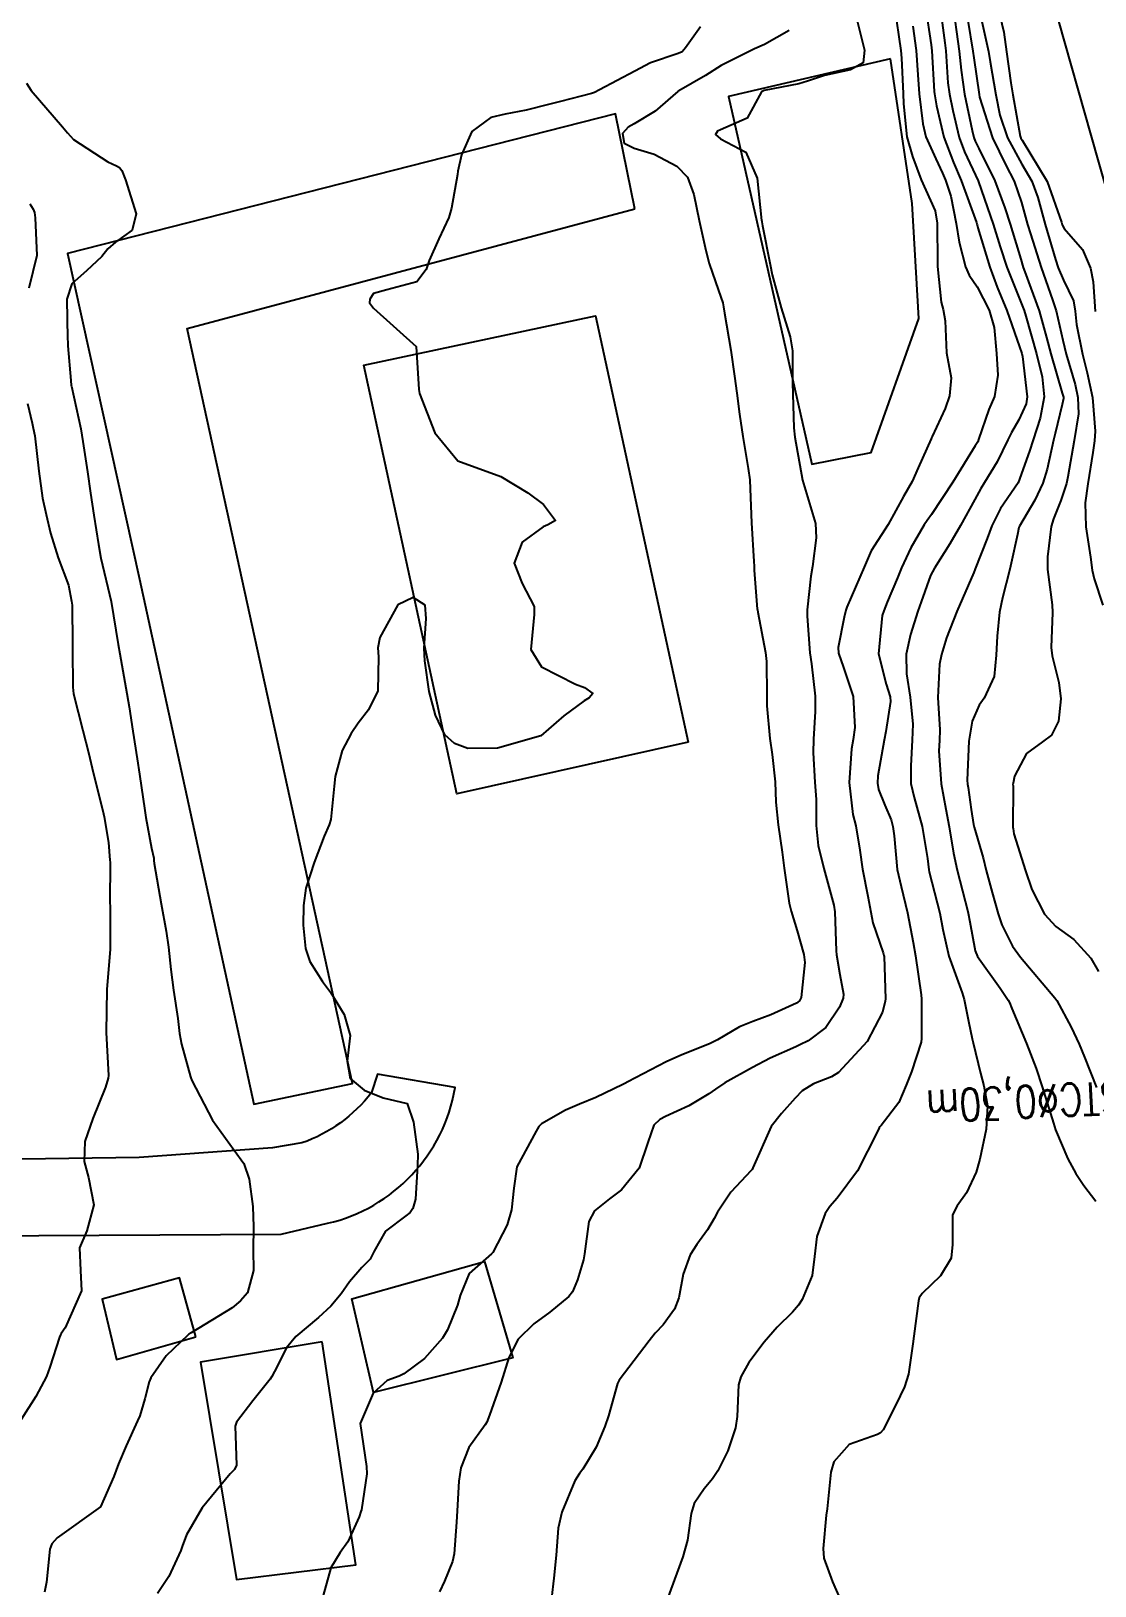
# Model space of a CAD drawing. Header units: metres. Extents: x 298520 to 308411, y 7433745 to 7450750.
# Drawn here: x 298802.7 to 298852, y 7450250.2 to 7450322.4 of the extents above; entities that cross this region are included whole.
import ezdxf

# ---------------------------------------------------------------- set-up
doc = ezdxf.new("R2010")
doc.units = ezdxf.units.M
doc.header["$LTSCALE"] = 10
for name, color, linetype in [('Curvas de Nivel 1m', 11, 'Continuous'), ('Curvas de Nivel 5m', 15, 'Continuous'), ('Edificações', 30, 'Continuous'), ('Linha Férrea', 251, 'TRACKS'), ('TEXTO', 45, 'Continuous'), ('Vias Primárias', 230, 'Continuous')]:
    doc.layers.add(name, color=color, linetype=linetype)
doc.styles.add('ROMANS', font='romans', dxfattribs={"height": 0.2})
doc.linetypes.add('TRACKS', pattern='A,0.15,[130,ltypeshp.shx,S=0.25,R=0,X=0,Y=0],0.15', length=0.3)

msp = doc.modelspace()

# ---------------------------------------------------------------- linework, layer by layer
at = {"layer": 'Curvas de Nivel 1m', "flags": 128}
for points, elevation in [([(298842.721, 7450323.49), (298843.017, 7450321.487), (298843.046, 7450321.13), (298843.128, 7450319.485), (298843.144, 7450319.007), (298843.296, 7450317.483), (298843.552, 7450316.562), (298843.965, 7450315.477), (298844.601, 7450314.038), (298844.704, 7450313.468), (298844.72, 7450311.613), (298844.721, 7450311.468), (298844.89, 7450309.799), (298844.979, 7450309.464), (298845.065, 7450308.942), (298845.129, 7450307.461), (298845.343, 7450306.289), (298845.28, 7450305.458), (298845.078, 7450304.877), (298844.474, 7450303.575), (298844.437, 7450303.507), (298844.415, 7450303.471), (298843.813, 7450302.123), (298843.534, 7450301.479), (298843.138, 7450300.791), (298842.433, 7450299.49), (298841.644, 7450298.272), (298841.312, 7450297.506), (298840.516, 7450295.65), (298840.464, 7450295.519), (298840.38, 7450295.188), (298840.105, 7450293.783), (298840.121, 7450293.522), (298840.353, 7450292.861), (298840.796, 7450291.513), (298840.886, 7450290.079), (298840.806, 7450289.513), (298840.733, 7450289.087), (298840.616, 7450287.515), (298840.792, 7450286.036), (298840.92, 7450285.51), (298841.119, 7450284.375), (298841.231, 7450283.505), (298841.486, 7450282.239), (298841.623, 7450281.499), (298841.722, 7450281.011), (298842.194, 7450279.621), (298842.234, 7450279.49), (298842.239, 7450279.442), (298842.298, 7450277.489), (298842.284, 7450277.367), (298842.157, 7450276.867), (298841.455, 7450275.5), (298840.128, 7450274.063), (298839.791, 7450273.859), (298838.967, 7450273.532), (298838.435, 7450273.22), (298838.113, 7450272.872), (298837.484, 7450272.164), (298836.993, 7450271.556), (298836.148, 7450269.643), (298836.113, 7450269.569), (298836.072, 7450269.521), (298835.125, 7450268.516), (298834.506, 7450267.585), (298834.351, 7450267.284), (298834.041, 7450266.77), (298833.543, 7450266.082), (298833.241, 7450265.598), (298832.911, 7450264.704), (298832.712, 7450263.603), (298832.52, 7450263.08), (298831.984, 7450262.355), (298831.625, 7450261.968), (298831.336, 7450261.62), (298829.954, 7450259.784), (298829.894, 7450259.701), (298829.866, 7450259.641), (298829.447, 7450258.136), (298829.29, 7450257.646), (298828.885, 7450256.683), (298828.258, 7450255.656), (298828.104, 7450255.455), (298827.898, 7450255.119), (298827.29, 7450253.669), (298827.12, 7450252.916), (298827.018, 7450251.673), (298826.919, 7450250.601), (298826.811, 7450249.675)], 739), ([(298844.152, 7450323.476), (298844.429, 7450321.74), (298844.459, 7450321.472), (298844.559, 7450319.587), (298844.572, 7450319.471), (298844.665, 7450318.922), (298845.016, 7450317.464), (298845.462, 7450316.289), (298845.814, 7450315.452), (298846.533, 7450313.502), (298846.543, 7450313.441), (298846.554, 7450313.402), (298846.591, 7450313.256), (298847.14, 7450311.434), (298847.487, 7450310.508), (298847.927, 7450309.426), (298848.528, 7450307.732), (298848.624, 7450307.419), (298848.654, 7450307.287), (298848.869, 7450305.416), (298848.827, 7450305.088), (298848.487, 7450304.341), (298848.142, 7450303.759), (298847.979, 7450303.425), (298847.489, 7450302.403), (298846.903, 7450301.435), (298846.73, 7450301.157), (298846.445, 7450300.657), (298845.779, 7450299.45), (298845.291, 7450298.586), (298844.574, 7450297.467), (298844.399, 7450297.118), (298843.958, 7450295.903), (298843.805, 7450295.476), (298843.466, 7450294.385), (298843.268, 7450293.481), (298843.274, 7450292.556), (298843.449, 7450291.479), (298843.566, 7450290.232), (298843.544, 7450289.478), (298843.477, 7450288.296), (298843.485, 7450287.478), (298843.626, 7450286.826), (298844.009, 7450285.473), (298844.248, 7450283.998), (298844.314, 7450283.469), (298844.33, 7450283.381), (298844.831, 7450281.464), (298844.965, 7450280.703), (298845.236, 7450279.46), (298845.858, 7450277.762), (298845.961, 7450277.452), (298846.153, 7450276.453), (298846.331, 7450275.633), (298846.371, 7450275.447), (298846.716, 7450274.028), (298846.871, 7450273.439), (298847.033, 7450272.512), (298846.978, 7450271.437), (298846.675, 7450270.037), (298846.515, 7450269.443), (298846.063, 7450268.483), (298845.632, 7450267.88), (298845.416, 7450267.456), (298845.411, 7450266.078), (298845.35, 7450265.457), (298844.848, 7450264.629), (298844.006, 7450263.804), (298843.868, 7450263.608), (298843.83, 7450263.472), (298843.621, 7450261.831), (298843.569, 7450261.474), (298843.367, 7450260.068), (298843.183, 7450259.478), (298842.784, 7450258.642), (298842.193, 7450257.487), (298842.078, 7450257.342), (298841.93, 7450257.272), (298840.621, 7450256.811), (298839.91, 7450256), (298839.796, 7450255.629), (298839.775, 7450255.521), (298839.59, 7450253.819), (298839.556, 7450253.523), (298839.41, 7450251.982), (298839.448, 7450251.524), (298839.847, 7450250.429), (298840.25, 7450249.516)], 737), ([(298844.834, 7450323.468), (298845.064, 7450321.832), (298845.105, 7450321.464), (298845.203, 7450319.987), (298845.272, 7450319.461), (298845.423, 7450318.697), (298845.719, 7450317.454), (298845.967, 7450316.781), (298846.597, 7450315.44), (298846.622, 7450315.383), (298847.306, 7450313.433), (298847.631, 7450312.381), (298847.94, 7450311.426), (298848.558, 7450309.883), (298848.733, 7450309.418), (298848.816, 7450309.151), (298849.303, 7450307.412), (298849.574, 7450306.347), (298849.661, 7450305.408), (298849.479, 7450304.42), (298849.153, 7450303.413), (298848.983, 7450302.9), (298848.453, 7450301.42), (298847.634, 7450300.235), (298847.234, 7450299.432), (298847.02, 7450298.838), (298846.47, 7450297.439), (298846.452, 7450297.39), (298846.401, 7450297.269), (298845.61, 7450295.452), (298845.138, 7450294.226), (298844.907, 7450293.462), (298844.812, 7450293.008), (298844.735, 7450291.464), (298844.82, 7450289.965), (298844.802, 7450289.463), (298844.778, 7450288.991), (298844.891, 7450287.461), (298845.1, 7450286.286), (298845.255, 7450285.46), (298845.464, 7450284.245), (298845.621, 7450283.456), (298846.126, 7450281.54), (298846.144, 7450281.451), (298846.209, 7450281.057), (298846.457, 7450279.708), (298846.571, 7450279.444), (298847.618, 7450277.982), (298847.993, 7450277.423), (298848.051, 7450277.311), (298848.159, 7450277.033), (298848.844, 7450275.413), (298849.296, 7450274.244), (298849.579, 7450273.405), (298850.098, 7450271.708), (298850.196, 7450271.398), (298850.756, 7450270.066), (298851.134, 7450269.384), (298851.511, 7450268.822), (298852.06, 7450268.094)], 736), ([(298847.536, 7450323.432), (298847.79, 7450322.341), (298847.92, 7450321.428), (298848.126, 7450319.978), (298848.212, 7450319.425), (298848.557, 7450317.508), (298848.586, 7450317.421), (298848.642, 7450317.321), (298849.811, 7450315.408), (298850.473, 7450313.523), (298850.507, 7450313.401), (298850.591, 7450313.222), (298851.44, 7450312.245), (298851.812, 7450311.381), (298851.937, 7450310.75), (298852.027, 7450309.378)], 732), ([(298846.13, 7450322.871), (298846.353, 7450321.445), (298846.396, 7450321.15), (298846.649, 7450319.44), (298846.671, 7450319.322), (298847.268, 7450317.434), (298847.891, 7450316.167), (298848.27, 7450315.424), (298848.608, 7450314.434), (298848.896, 7450313.417), (298849.027, 7450312.977), (298849.525, 7450311.41), (298850.055, 7450309.908), (298850.215, 7450309.403), (298850.533, 7450308.04), (298850.69, 7450307.397), (298851.102, 7450305.985), (298851.23, 7450305.389), (298851.255, 7450304.624), (298851.061, 7450303.391), (298850.761, 7450301.701), (298850.698, 7450301.396), (298850.445, 7450300.611), (298850.093, 7450299.747), (298849.985, 7450299.404), (298849.82, 7450297.998), (298849.821, 7450297.406), (298850.033, 7450295.757), (298850.053, 7450295.403), (298849.989, 7450293.782), (298850.034, 7450293.403), (298850.344, 7450292.166), (298850.435, 7450291.398), (298850.323, 7450290.361), (298850.006, 7450289.713), (298849.588, 7450289.407), (298848.852, 7450288.867), (298848.289, 7450287.807), (298848.219, 7450287.486), (298848.217, 7450287.421), (298848.22, 7450287.359), (298848.216, 7450285.421), (298848.22, 7450285.379), (298848.26, 7450285.142), (298848.8, 7450283.414), (298849.085, 7450282.556), (298849.683, 7450281.405), (298850.207, 7450280.846), (298851.049, 7450280.235), (298851.828, 7450279.375), (298852.184, 7450278.756)], 734), ([(298846.71, 7450323.101), (298847.079, 7450321.436), (298847.167, 7450320.956), (298847.426, 7450319.432), (298847.611, 7450318.478), (298847.959, 7450317.427), (298848.631, 7450316.209), (298849.091, 7450315.415), (298849.368, 7450314.656), (298849.711, 7450313.409), (298850.196, 7450311.785), (298850.321, 7450311.403), (298850.567, 7450310.824), (298851.03, 7450309.865), (298851.106, 7450309.392), (298851.159, 7450308.775), (298851.445, 7450307.386), (298851.665, 7450306.534), (298851.906, 7450305.379), (298852.037, 7450303.819), (298852.004, 7450303.377), (298851.917, 7450302.827), (298851.698, 7450301.381), (298851.563, 7450300.502), (298851.597, 7450299.383), (298851.82, 7450297.971), (298851.892, 7450297.378), (298851.987, 7450296.964), (298852.387, 7450295.743)], 733), ([(298833.717, 7450322.586), (298833.018, 7450321.607), (298832.872, 7450321.428), (298832.69, 7450321.34), (298831.403, 7450320.905), (298830.682, 7450320.531), (298829.042, 7450319.654), (298828.796, 7450319.533), (298828.67, 7450319.488), (298827.225, 7450319.114), (298826.662, 7450318.975), (298825.628, 7450318.721), (298824.655, 7450318.523), (298823.995, 7450318.367), (298823.119, 7450317.723), (298822.632, 7450316.642), (298822.47, 7450315.886), (298822.453, 7450315.732), (298822.171, 7450314.162), (298822.04, 7450313.736), (298821.576, 7450312.747), (298821.135, 7450311.744), (298820.991, 7450311.323), (298820.563, 7450310.751), (298819.167, 7450310.379), (298818.557, 7450310.215), (298818.387, 7450309.949), (298818.367, 7450309.782), (298818.549, 7450309.526), (298820.523, 7450307.75), (298820.647, 7450305.749), (298820.68, 7450305.569), (298821.388, 7450303.741), (298822.464, 7450302.437), (298824.453, 7450301.71), (298825.713, 7450300.959), (298826.44, 7450300.414), (298826.995, 7450299.674), (298826.631, 7450299.477), (298826.429, 7450299.39), (298825.444, 7450298.668), (298825.071, 7450297.7), (298825.445, 7450296.746), (298826.004, 7450295.686), (298826.006, 7450295.313), (298825.855, 7450293.688), (298826.351, 7450292.894), (298827.915, 7450292.088), (298828.337, 7450291.927), (298828.722, 7450291.656), (298828.548, 7450291.441), (298828.329, 7450291.308), (298827.378, 7450290.613), (298826.313, 7450289.68), (298824.307, 7450289.109), (298822.934, 7450289.097), (298822.309, 7450289.324), (298821.857, 7450289.735), (298821.421, 7450290.64), (298821.13, 7450291.742), (298820.936, 7450293.162), (298820.897, 7450293.745), (298820.987, 7450295.133), (298820.951, 7450295.744), (298820.386, 7450296.107), (298819.681, 7450295.761), (298818.841, 7450294.246), (298818.744, 7450293.774), (298818.787, 7450293.343), (298818.744, 7450291.774), (298818.324, 7450290.896), (298817.831, 7450290.272), (298817.516, 7450289.788), (298817.092, 7450289.005), (298816.764, 7450287.795), (298816.726, 7450287.356), (298816.565, 7450285.797), (298816.495, 7450285.563), (298816.255, 7450285.025), (298815.797, 7450283.807), (298815.413, 7450282.624), (298815.299, 7450281.814), (298815.294, 7450280.904), (298815.402, 7450279.812), (298815.592, 7450279.214), (298816.178, 7450278.281), (298816.554, 7450277.796), (298817.189, 7450276.758), (298817.463, 7450275.787), (298817.324, 7450274.595), (298817.46, 7450273.787), (298818.115, 7450273.239), (298818.996, 7450272.885), (298820.106, 7450272.623), (298820.409, 7450271.755), (298820.605, 7450270.279), (298820.599, 7450269.752), (298820.495, 7450268.191), (298820.379, 7450267.755), (298820.245, 7450267.562), (298820.048, 7450267.412), (298819.103, 7450266.703), (298818.578, 7450265.774), (298818.397, 7450265.399), (298818.015, 7450265.012), (298817.438, 7450264.356), (298817.05, 7450263.79), (298816.573, 7450263.219), (298815.992, 7450262.698), (298814.949, 7450261.816), (298814.508, 7450261.289), (298813.958, 7450260.194), (298813.833, 7450259.953), (298813.751, 7450259.832), (298812.945, 7450258.838), (298812.188, 7450257.847), (298812.126, 7450257.652), (298812.188, 7450255.847), (298812.101, 7450255.648), (298811.899, 7450255.44), (298810.596, 7450253.869), (298809.87, 7450252.612), (298809.676, 7450252.07), (298809.617, 7450251.882), (298809.05, 7450250.683), (298808.522, 7450249.893)], 742), ([(298837.833, 7450322.418), (298836.695, 7450321.769), (298836.228, 7450321.567), (298834.685, 7450320.786), (298833.956, 7450320.321), (298832.72, 7450319.61), (298832.69, 7450319.592), (298832.672, 7450319.575), (298831.617, 7450318.662), (298830.65, 7450318.083), (298830.358, 7450317.923), (298830.101, 7450317.638), (298830.182, 7450317.181), (298830.636, 7450316.957), (298831.573, 7450316.681), (298832.628, 7450316.117), (298833.117, 7450315.605), (298833.411, 7450314.802), (298833.662, 7450313.599), (298833.974, 7450312.201), (298834.127, 7450311.594), (298834.56, 7450310.341), (298834.751, 7450309.783), (298834.795, 7450309.586), (298834.842, 7450309.292), (298835.126, 7450307.581), (298835.304, 7450306.371), (298835.403, 7450305.577), (298835.529, 7450304.61), (298835.687, 7450303.572), (298835.94, 7450302.088), (298836.009, 7450301.567), (298836.028, 7450301.145), (298836.087, 7450299.565), (298836.201, 7450297.768), (298836.21, 7450297.563), (298836.213, 7450297.375), (298836.353, 7450295.56), (298836.358, 7450295.536), (298836.382, 7450295.423), (298836.739, 7450293.556), (298836.781, 7450293.131), (298836.792, 7450291.555), (298836.804, 7450291.079), (298836.939, 7450289.554), (298837.04, 7450288.814), (298837.187, 7450287.551), (298837.221, 7450286.603), (298837.317, 7450285.549), (298837.503, 7450284.295), (298837.596, 7450283.546), (298837.834, 7450281.928), (298837.924, 7450281.543), (298838.204, 7450280.637), (298838.515, 7450279.537), (298838.559, 7450279.166), (298838.397, 7450277.538), (298838.321, 7450277.388), (298838.169, 7450277.278), (298836.978, 7450276.735), (298836.156, 7450276.427), (298835.534, 7450276.187), (298834.517, 7450275.584), (298834.141, 7450275.388), (298832.853, 7450274.886), (298832.132, 7450274.565), (298830.342, 7450273.637), (298830.205, 7450273.556), (298830.121, 7450273.51), (298828.864, 7450272.9), (298828.107, 7450272.588), (298827.459, 7450272.31), (298826.348, 7450271.677), (298826.219, 7450271.552), (298826.09, 7450271.348), (298825.2, 7450269.693), (298825.066, 7450268.698), (298824.948, 7450267.697), (298824.749, 7450266.993), (298824.094, 7450265.709), (298824.022, 7450265.648), (298822.996, 7450264.737), (298822.571, 7450263.724), (298822.451, 7450263.273), (298821.987, 7450262.126), (298821.758, 7450261.733), (298820.913, 7450260.802), (298819.958, 7450260.076), (298819.738, 7450259.981), (298819.184, 7450259.768), (298818.54, 7450259.181), (298817.933, 7450257.78), (298818.232, 7450255.777), (298818.24, 7450255.436), (298817.99, 7450253.779), (298817.969, 7450253.692), (298817.88, 7450253.447), (298817.361, 7450252.292), (298817, 7450251.789), (298816.565, 7450251.08), (298816.216, 7450249.796)], 741), ([(298843.573, 7450322.612), (298843.719, 7450321.48), (298843.801, 7450320.36), (298843.873, 7450319.478), (298844.04, 7450318.088), (298844.177, 7450317.475), (298844.633, 7450316.451), (298844.955, 7450315.794), (298845.093, 7450315.463), (298845.339, 7450314.732), (298845.588, 7450313.455), (298845.723, 7450312.592), (298846.013, 7450311.448), (298846.187, 7450311.063), (298846.564, 7450310.525), (298847.12, 7450309.434), (298847.34, 7450308.633), (298847.45, 7450307.431), (298847.519, 7450306.424), (298847.359, 7450305.431), (298847.101, 7450304.827), (298846.625, 7450303.438), (298846.58, 7450303.331), (298846.47, 7450303.145), (298845.431, 7450301.455), (298844.438, 7450299.954), (298844.232, 7450299.675), (298844.097, 7450299.473), (298843.486, 7450298.41), (298843.05, 7450297.484), (298842.863, 7450297.021), (298842.387, 7450295.888), (298842.226, 7450295.492), (298842.15, 7450295.263), (298841.976, 7450293.496), (298842.342, 7450292.076), (298842.526, 7450291.488), (298842.541, 7450291.278), (298842.317, 7450289.879), (298842.244, 7450289.491), (298841.955, 7450287.827), (298841.928, 7450287.495), (298841.982, 7450287.196), (298842.273, 7450286.475), (298842.559, 7450285.78), (298842.641, 7450285.486), (298842.7, 7450285.044), (298842.852, 7450283.484), (298843.024, 7450282.689), (298843.321, 7450281.479), (298843.582, 7450280.093), (298843.688, 7450279.475), (298843.964, 7450277.674), (298843.976, 7450277.472), (298843.969, 7450275.648), (298843.952, 7450275.472), (298843.504, 7450274.101), (298843.265, 7450273.479), (298842.927, 7450272.665), (298842.095, 7450271.607), (298842.04, 7450271.545), (298842.006, 7450271.491), (298841.925, 7450271.326), (298841.002, 7450269.506), (298840.06, 7450268.23), (298839.726, 7450267.853), (298839.499, 7450267.526), (298839.116, 7450266.45), (298839.008, 7450265.53), (298838.896, 7450264.649), (298838.444, 7450263.536), (298838.268, 7450263.269), (298837.994, 7450262.948), (298837.285, 7450262.249), (298836.67, 7450261.56), (298835.963, 7450260.604), (298835.589, 7450259.941), (298835.491, 7450259.575), (298835.416, 7450258.098), (298835.348, 7450257.576), (298834.99, 7450256.506), (298834.526, 7450255.584), (298834.278, 7450255.207), (298833.894, 7450254.748), (298833.42, 7450254.062), (298833.286, 7450253.596), (298833.11, 7450252.358), (298832.9, 7450251.6), (298832.625, 7450250.828), (298832.172, 7450249.607)], 738), ([(298802.453, 7450319.972), (298802.668, 7450319.633), (298804.128, 7450317.948), (298804.36, 7450317.664), (298804.637, 7450317.352), (298806.228, 7450316.323), (298806.625, 7450316.134), (298806.764, 7450316.058), (298806.88, 7450315.917), (298807.05, 7450315.484), (298807.544, 7450313.911), (298807.351, 7450313.153), (298806.583, 7450312.597), (298806.225, 7450312.277), (298805.953, 7450311.926), (298805.237, 7450311.263), (298804.56, 7450310.651), (298804.32, 7450309.944), (298804.353, 7450308.115), (298804.362, 7450307.942), (298804.365, 7450307.786), (298804.505, 7450306.172), (298804.53, 7450305.94), (298804.538, 7450305.904), (298804.971, 7450303.935), (298805.07, 7450303.338), (298805.282, 7450301.932), (298805.422, 7450300.952), (298805.578, 7450299.929), (298805.785, 7450298.561), (298805.898, 7450297.925), (298806.383, 7450295.92), (298806.708, 7450293.917), (298806.778, 7450293.494), (298807.058, 7450291.913), (298807.212, 7450291.023), (298807.391, 7450289.909), (298807.585, 7450288.622), (298807.696, 7450287.906), (298807.943, 7450286.228), (298807.991, 7450285.903), (298808.249, 7450284.478), (298808.352, 7450284.006), (298808.364, 7450283.898), (298808.381, 7450283.757), (298808.697, 7450281.893), (298808.936, 7450280.625), (298809.038, 7450279.887), (298809.144, 7450278.847), (298809.266, 7450277.884), (298809.466, 7450276.568), (298809.554, 7450275.879), (298809.639, 7450275.379), (298810.063, 7450273.871), (298810.076, 7450273.824), (298810.121, 7450273.695), (298811.073, 7450271.86), (298812.082, 7450270.454), (298812.532, 7450269.845), (298812.787, 7450269.121), (298812.957, 7450267.841), (298812.98, 7450266.899), (298812.965, 7450265.841), (298812.982, 7450264.871), (298812.707, 7450263.843), (298812.374, 7450263.472), (298811.996, 7450263.152), (298810.093, 7450261.988), (298809.983, 7450261.918), (298809.934, 7450261.88), (298808.938, 7450260.92), (298808.218, 7450259.897), (298808.143, 7450259.706), (298807.943, 7450258.923), (298807.702, 7450258.136), (298807.605, 7450257.903), (298807.08, 7450256.744), (298806.726, 7450255.912), (298806.496, 7450255.315), (298805.883, 7450253.92), (298803.868, 7450252.481), (298803.619, 7450252.198), (298803.537, 7450251.953), (298803.375, 7450250.42), (298803.283, 7450249.956)], 743), ([(298802.607, 7450314.374), (298802.765, 7450314.128), (298802.816, 7450313.967), (298802.849, 7450313.716), (298802.934, 7450311.965), (298802.558, 7450310.453)], 744), ([(298802.494, 7450305.098), (298802.709, 7450304.19), (298802.76, 7450303.966), (298802.845, 7450303.597), (298803.024, 7450301.961), (298803.194, 7450300.713), (298803.365, 7450299.956), (298803.562, 7450299.09), (298803.915, 7450297.947), (298804.394, 7450296.677), (298804.546, 7450295.938), (298804.565, 7450295.754), (298804.588, 7450293.938), (298804.592, 7450293.705), (298804.597, 7450291.937), (298804.631, 7450291.636), (298805.059, 7450289.933), (298805.328, 7450288.905), (298805.564, 7450287.927), (298805.986, 7450286.204), (298806.051, 7450285.922), (298806.251, 7450284.741), (298806.325, 7450283.919), (298806.33, 7450283.831), (298806.325, 7450281.919), (298806.327, 7450281.804), (298806.332, 7450279.919), (298806.329, 7450279.781), (298806.173, 7450277.92), (298806.143, 7450275.92), (298806.251, 7450273.919), (298806.241, 7450273.8), (298806.118, 7450273.385), (298805.528, 7450271.929), (298805.164, 7450270.856), (298805.132, 7450269.934), (298805.321, 7450269.187), (298805.572, 7450267.927), (298805.249, 7450266.718), (298804.915, 7450265.937), (298804.956, 7450264.879), (298805, 7450263.935), (298804.251, 7450262.211), (298804.066, 7450261.949), (298804.033, 7450261.899), (298803.98, 7450261.781), (298803.529, 7450260.385), (298803.373, 7450259.956), (298802.877, 7450259.027), (298802.203, 7450257.967)], 744)]:
    msp.add_lwpolyline(points, dxfattribs=dict(at, elevation=elevation))
at = {"layer": 'Curvas de Nivel 5m', "flags": 128}
for points, elevation in [([(298845.443, 7450323.459), (298845.597, 7450322.352), (298845.717, 7450321.455), (298845.807, 7450320.576), (298845.976, 7450319.45), (298846.325, 7450317.768), (298846.403, 7450317.444), (298846.468, 7450317.269), (298846.638, 7450316.929), (298847.37, 7450315.433), (298847.841, 7450314.191), (298848.084, 7450313.425), (298848.577, 7450311.809), (298848.696, 7450311.419), (298848.771, 7450311.218), (298849.427, 7450309.411), (298849.777, 7450308.165), (298849.977, 7450307.405), (298850.505, 7450305.591), (298850.548, 7450305.444), (298850.558, 7450305.399), (298850.559, 7450305.343), (298850.498, 7450305.064), (298850.173, 7450303.707), (298850.101, 7450303.404), (298849.804, 7450302.062), (298849.605, 7450301.408), (298849.238, 7450300.619), (298848.525, 7450299.419), (298848.495, 7450299.356), (298848.427, 7450299.024), (298848.132, 7450297.698), (298848.066, 7450297.423), (298847.727, 7450296.09), (298847.593, 7450295.428), (298847.485, 7450294.315), (298847.439, 7450293.429), (298847.341, 7450292.437), (298846.888, 7450291.434), (298846.653, 7450291.114), (298846.322, 7450290.358), (298846.169, 7450289.442), (298846.1, 7450287.628), (298846.111, 7450287.443), (298846.133, 7450287.293), (298846.271, 7450286.261), (298846.382, 7450285.567), (298846.413, 7450285.448), (298846.835, 7450284.027), (298846.977, 7450283.439), (298847.252, 7450282.411), (298847.533, 7450281.43), (298847.699, 7450280.919), (298848.198, 7450279.926), (298848.561, 7450279.416), (298850.165, 7450277.522), (298850.25, 7450277.399), (298850.924, 7450276.161), (298851.287, 7450275.383), (298851.534, 7450274.776), (298852.088, 7450273.371)], 735), ([(298840.868, 7450323.352), (298841.329, 7450321.504), (298841.275, 7450320.916), (298840.684, 7450320.581), (298839.469, 7450320.316), (298838.678, 7450320.057), (298838.28, 7450319.94), (298836.674, 7450319.63), (298836.557, 7450319.562), (298835.881, 7450318.345), (298834.646, 7450317.803), (298834.503, 7450317.733), (298834.418, 7450317.592), (298834.641, 7450317.391), (298835.828, 7450316.765), (298836.343, 7450315.564), (298836.551, 7450313.603), (298836.561, 7450313.56), (298836.567, 7450313.535), (298836.591, 7450313.342), (298836.946, 7450311.556), (298837.043, 7450311.08), (298837.462, 7450309.551), (298837.878, 7450308.202), (298837.982, 7450307.545), (298837.995, 7450306.059), (298838.001, 7450305.545), (298838.052, 7450303.972), (298838.1, 7450303.544), (298838.453, 7450301.54), (298839.056, 7450299.534), (298839.091, 7450298.865), (298838.913, 7450297.535), (298838.837, 7450297.098), (298838.677, 7450295.537), (298838.674, 7450295.243), (298838.79, 7450293.536), (298838.865, 7450293.025), (298839.036, 7450291.533), (298839.043, 7450290.816), (298838.97, 7450289.533), (298838.945, 7450288.892), (298839.03, 7450287.533), (298839.083, 7450286.724), (298839.081, 7450285.532), (298839.186, 7450284.599), (298839.445, 7450283.528), (298839.905, 7450281.836), (298839.951, 7450281.523), (298840.009, 7450279.708), (298840.031, 7450279.522), (298840.184, 7450278.616), (298840.352, 7450277.694), (298840.336, 7450277.518), (298840.167, 7450277.092), (298839.529, 7450276.15), (298838.715, 7450275.534), (298838.336, 7450275.343), (298838.14, 7450275.256), (298836.957, 7450274.729), (298836.13, 7450274.304), (298834.845, 7450273.579), (298834.416, 7450273.29), (298834.115, 7450273.068), (298833.185, 7450272.521), (298832.099, 7450272.017), (298831.834, 7450271.877), (298831.559, 7450271.618), (298831.274, 7450270.812), (298830.883, 7450269.628), (298830.063, 7450268.626), (298829.503, 7450268.201), (298828.81, 7450267.652), (298828.544, 7450267.157), (298828.345, 7450265.657), (298828.298, 7450265.379), (298828.011, 7450264.449), (298827.781, 7450263.887), (298827.611, 7450263.664), (298826.731, 7450262.937), (298825.99, 7450262.404), (298825.257, 7450261.691), (298824.826, 7450260.842), (298824.472, 7450259.702), (298823.938, 7450258.168), (298823.807, 7450257.839), (298823.727, 7450257.712), (298822.977, 7450256.66), (298822.599, 7450255.723), (298822.516, 7450255.104), (298822.437, 7450253.724), (298822.405, 7450253.197), (298822.299, 7450251.726), (298822.215, 7450251.369), (298821.844, 7450250.468), (298821.607, 7450249.963)], 740)]:
    msp.add_lwpolyline(points, dxfattribs=dict(at, elevation=elevation))
at = {"layer": 'Edificações'}
for points in [[(298842.539, 7450321.094), (298835.02, 7450319.351), (298838.881, 7450302.292), (298841.633, 7450302.828), (298843.85, 7450309.042), (298843.547, 7450314.382)], [(298830.668, 7450314.137), (298829.773, 7450318.537), (298804.354, 7450312.068), (298807.694, 7450296.952), (298812.997, 7450272.593), (298817.575, 7450273.555), (298809.898, 7450308.588)], [(298833.153, 7450289.391), (298822.414, 7450286.996), (298818.107, 7450306.886), (298828.845, 7450309.173)], [(298823.701, 7450265.291), (298825.018, 7450260.822), (298818.55, 7450259.217), (298817.543, 7450263.569)], [(298810.308, 7450261.801), (298809.542, 7450264.53), (298805.963, 7450263.549), (298806.632, 7450260.741)], [(298816.164, 7450261.562), (298810.521, 7450260.631), (298812.19, 7450250.537), (298817.734, 7450251.223)]]:
    msp.add_lwpolyline(points, close=True, dxfattribs=at)
at = {"layer": 'Linha Férrea', "flags": 128}
msp.add_lwpolyline([(298729.261, 7450749.95), (298734.809, 7450730.65), (298742.343, 7450703.451), (298750.119, 7450676.237), (298757.889, 7450649.199), (298765.189, 7450623.712), (298769.985, 7450606.424), (298776.494, 7450583.287), (298783.055, 7450560.248), (298788.164, 7450542.214), (298793.821, 7450521.584), (298798.125, 7450506.606), (298804.386, 7450484.418), (298809.295, 7450466.837), (298814.551, 7450448.858), (298819.559, 7450431.225), (298826.267, 7450408.649), (298831.926, 7450389.314), (298837.135, 7450370.779), (298842.092, 7450352.398), (298847.802, 7450331.823), (298852.149, 7450316.412), (298858.34, 7450294.769), (298862.969, 7450278.965), (298867.952, 7450260.088), (298870.924, 7450249.95), (298873.722, 7450238.982), (298878.355, 7450222.697), (298882.025, 7450210.358), (298885.603, 7450197.651), (298890.189, 7450181.049), (298894.637, 7450166.006), (298898.995, 7450149.812), (298904.361, 7450131.79), (298908.122, 7450117.709), (298911.93, 7450103.946), (298916.104, 7450089.039), (298920.554, 7450073.399), (298923.212, 7450064.319), (298926.468, 7450052.577), (298930.321, 7450038.956), (298934.723, 7450023.223), (298938.252, 7450011.622), (298941.509, 7449999.193), (298944.399, 7449989.651), (298947.701, 7449977.682), (298952.335, 7449961.49), (298956.967, 7449946.581), (298961.92, 7449929.017), (298965.909, 7449915.258), (298970.082, 7449900.905), (298973.936, 7449887.787), (298977.788, 7449874.853), (298981.549, 7449862.469), (298986.366, 7449847.197), (298989.852, 7449836.37), (298994.575, 7449822.337), (298999.437, 7449807.292), (299004.068, 7449794.269), (299008.7, 7449781.657), (299013.057, 7449770.328), (299018.285, 7449757.718), (299022.322, 7449748.037), (299026.817, 7449737.63), (299031.861, 7449726.852), (299036.814, 7449716.896), (299043.096, 7449705.205), (299047.821, 7449696.534), (299054.335, 7449685.572), (299060.664, 7449675.852), (299069.469, 7449663.104), (299077.541, 7449652.872), (299085.429, 7449643.336), (299089.832, 7449637.784), (299098.728, 7449628.561), (299107.993, 7449618.793), (299117.442, 7449610.031), (299127.077, 7449601.223), (299138.453, 7449591.782), (299150.409, 7449582.651), (299162.779, 7449573.982), (299174.004, 7449567.002), (299185.962, 7449560.295), (299199.698, 7449553.222), (299213.253, 7449547.024), (299227.033, 7449541.5), (299241.999, 7449536.525), (299258.424, 7449531.831), (299277.224, 7449527.814), (299295.935, 7449525.032), (299311.589, 7449523.57), (299326.876, 7449522.883), (299340.975, 7449522.747), (299353.572, 7449523.111), (299369.274, 7449524.069), (299382.826, 7449525.211), (299396.609, 7449526.717), (299414.178, 7449529.501), (299430.969, 7449532.603), (299440.142, 7449534.839), (299451.094, 7449537.487), (299469.666, 7449542.917), (299486.963, 7449547.755), (299510.376, 7449554.83), (299531.414, 7449561.037), (299544.903, 7449564.894), (299559.186, 7449569.068), (299590.197, 7449576.665), (299616.417, 7449582.259), (299645.03, 7449585.805), (299675.251, 7449587.635), (299705.522, 7449586.259), (299732.882, 7449582.825), (299762.581, 7449576.088), (299791.888, 7449566.944), (299816.217, 7449556.896), (299840.774, 7449544.781), (299859.676, 7449534.387), (299878.529, 7449521.308), (299897.376, 7449507.135), (299919.538, 7449486.991), (299927.658, 7449478.626), (299947.133, 7449456.962), (299961.499, 7449437.961), (299971.137, 7449424.784), (299981.869, 7449408.322), (299997.595, 7449383.682), (300016.228, 7449354.96), (300035.864, 7449324.687), (300055.136, 7449295.587), (300073.232, 7449268.397), (300085.868, 7449249.95), (300089.501, 7449244.778), (300101.211, 7449227.647), (300111.197, 7449214.14), (300124.752, 7449194.736), (300135.909, 7449179.759), (300148.296, 7449162.129), (300160.805, 7449144.566), (300173.129, 7449128.481), (300185.523, 7449112.088), (300198.402, 7449095.758), (300207.462, 7449083.98), (300220.094, 7449068.515), (300233.468, 7449051.744), (300246.778, 7449035.349), (300263.478, 7449015.076), (300277.526, 7448998.444), (300292.814, 7448981.501), (300306.688, 7448964.856), (300324.623, 7448944.393), (300340.398, 7448926.517), (300357.9, 7448907.843), (300372.755, 7448891.817), (300392.041, 7448871.054), (300410.717, 7448852.066), (300427.475, 7448834.137), (300439.245, 7448822.858), (300454.898, 7448806.525), (300473.448, 7448788.164), (300493.111, 7448768.808), (300511.705, 7448749.95), (300518.198, 7448743.612), (300525.672, 7448735.984), (300530.889, 7448730.361), (300538.141, 7448723.284), (300543.771, 7448717.624), (300548.924, 7448711.903), (300554.778, 7448706.093), (300562.444, 7448698.573), (300570.483, 7448690.198), (300580.06, 7448680.508), (300590.013, 7448670.628), (300599.102, 7448661.391), (300608.565, 7448651.702), (300616.68, 7448643.32), (300625.581, 7448633.859), (300633.62, 7448625.859), (300641.21, 7448617.858), (300649.582, 7448609.897), (300659.386, 7448599.72), (300667.387, 7448591.231), (300676.098, 7448582.784), (300683.871, 7448574.669), (300691.725, 7448567.153), (300703.33, 7448554.876), (300711.744, 7448546.351), (300718.093, 7448539.767), (300726.506, 7448530.983), (300733.153, 7448523.695), (300741.152, 7448514.418), (300747.426, 7448507.242), (300750.054, 7448504.018), (300758.169, 7448493.99), (300764.854, 7448485.238), (300772.251, 7448475.55), (300781.114, 7448462.855), (300788.178, 7448452.147), (300795.99, 7448439.115), (300802.712, 7448427.661), (300809.137, 7448414.665), (300814.959, 7448402.42), (300819.763, 7448391.601), (300824.722, 7448378.533), (300829.079, 7448366.59), (300833.249, 7448353.858), (300836.592, 7448342.438), (300839.822, 7448330.572), (300842.678, 7448317.912), (300845.758, 7448304.202), (300848.387, 7448291.169), (300849.927, 7448279.903), (300851.843, 7448266.756), (300852.632, 7448254.174), (300852.974, 7448249.95), (300853.718, 7448237.64), (300853.896, 7448226.066), (300854.164, 7448215.145), (300853.836, 7448203.832), (300853.598, 7448192.905), (300852.795, 7448182.25), (300851.991, 7448170.79), (300850.801, 7448159.302), (300849.223, 7448146.768), (300848.151, 7448135.486), (300846.96, 7448124.114), (300845.442, 7448113.546), (300844.222, 7448102.204), (300842.288, 7448090.385), (300840.978, 7448078.33), (300839.608, 7448068.386), (300838.209, 7448056.39), (300836.541, 7448045.166), (300835.023, 7448032.665), (300833.535, 7448020.341), (300832.284, 7448009.205), (300831.094, 7447998.637), (300829.874, 7447985.926), (300828.432, 7447973.713), (300826.546, 7447955.639), (300825.162, 7447943.391), (300824.986, 7447942.247), (300823.836, 7447930.96), (300822.657, 7447919.829), (300821.593, 7447909.075), (300820.243, 7447895.408), (300819.533, 7447885.934), (300818.679, 7447872.07), (300818.298, 7447858.799), (300817.927, 7447851.916), (300817.786, 7447841.862), (300817.933, 7447833.489), (300818.516, 7447815.843), (300820.361, 7447795.876), (300822.449, 7447776.733), (300825.922, 7447758.996), (300827.722, 7447750.217), (300828.687, 7447743.229), (300830.467, 7447731.539), (300833.751, 7447711.152), (300838.977, 7447681.969), (300842.161, 7447664.851), (300846.249, 7447643.566), (300856.898, 7447587.933), (300861.3, 7447564.706), (300863.731, 7447552.015), (300867.081, 7447534.8), (300870.251, 7447518.153), (300879.139, 7447471.406), (300882.717, 7447452.426), (300886.196, 7447433.436), (300890.621, 7447408.952), (300893.065, 7447393.996), (300894.895, 7447382.534), (300896.018, 7447374.923), (300897.056, 7447367.88), (300898.671, 7447355.202), (300899.884, 7447344.173), (300901.155, 7447328.57), (300902.425, 7447306.17), (300902.632, 7447290.927), (300902.643, 7447274.906), (300901.209, 7447249.806), (300899.894, 7447235.454), (300897.424, 7447214.973), (300896.24, 7447207.108, -0.017609), (300893.245, 7447191.067), (300890.79, 7447180.008), (300886.347, 7447162.337), (300883.122, 7447151.267), (300877.521, 7447133.871), (300873.858, 7447123.752), (300865.532, 7447103.056), (300859.822, 7447090.388), (300850.503, 7447071.406), (300846.315, 7447063.106), (300836.805, 7447045.834), (300827.664, 7447031.197), (300815.395, 7447013.014), (300803.069, 7446996.228), (300792.968, 7446983.245), (300781.446, 7446969.292), (300759.63, 7446945.435), (300748.36, 7446933.669), (300737.301, 7446922.447), (300720.178, 7446905.644), (300707.821, 7446893.561), (300697.057, 7446883.028), (300686.376, 7446872.224), (300676.506, 7446862.329), (300660.145, 7446845.845), (300651.989, 7446837.638), (300637.917, 7446823.835), (300624.102, 7446810.419), (300614.955, 7446801.573), (300610.107, 7446796.538), (300599.124, 7446785.64, 0.017844), (300588.776, 7446774.611), (300582.973, 7446768.596), (300572.807, 7446757.15), (300570.635, 7446754.423, -0.018804), (300566.868, 7446749.902, -0.021463), (300565.197, 7446747.771, 0.014089), (300560.744, 7446742.236), (300556.818, 7446737.065), (300549.018, 7446726.402), (300544.903, 7446720.152), (300542.989, 7446717.435), (300540.702, 7446714.014), (300534.516, 7446704.131), (300528.813, 7446694.775), (300525.37, 7446688.688), (300519.775, 7446678.443, 0.017217), (300513.559, 7446666.068), (300510.115, 7446659.471), (300505.35, 7446648.44), (300501.39, 7446638.953, 0.017957), (300498.447, 7446631.125), (300492.383, 7446614.647), (300488.086, 7446600.958), (300484.889, 7446590.082), (300482.448, 7446580.533), (300479.028, 7446566.174), (300474.999, 7446546.195), (300472.245, 7446530.076), (300469.723, 7446510.133), (300467.649, 7446494.09), (300465.343, 7446472.628), (300462.509, 7446448.283), (300460.589, 7446427.75), (300458.173, 7446403.459), (300455.716, 7446377.743), (300453.679, 7446357.578), (300451.179, 7446331.957), (300448.408, 7446302.907), (300446.096, 7446278.461), (300443.948, 7446255.986), (300443.327, 7446249.95), (300441.921, 7446236.026), (300439.714, 7446214.959), (300437.145, 7446189.663), (300434.772, 7446164.489), (300432.986, 7446145.942), (300427.675, 7446092.019), (300425.457, 7446069.071), (300422.052, 7446034.05), (300420.454, 7446017.74), (300416.946, 7445981.751), (300414.159, 7445952.95), (300410.686, 7445916.311), (300408.437, 7445891.812), (300405.718, 7445868.171), (300403.766, 7445842.739), (300401.654, 7445818.651), (300400.337, 7445806.143), (300399.876, 7445801.282), (300399.266, 7445794.558)], format="xyb", dxfattribs=at)
at = {"layer": 'Vias Primárias', "elevation": 710.86}
msp.add_lwpolyline([(298818.094, 7450151.248), (298808.221, 7450162.827), (298798.04, 7450174.732), (298792.755, 7450190.101), (298782.881, 7450212.133), (298773.845, 7450232.316), (298767.222, 7450251.623, -0.310835), (298770.854, 7450260.508), (298779.332, 7450264.412), (298794.569, 7450266.459), (298814.259, 7450266.569), (298816.416, 7450267.067, 0.303364), (298822.334, 7450273.361), (298818.735, 7450273.994), (298818.454, 7450273.129, -0.145282), (298815.231, 7450270.796), (298813.86, 7450270.566), (298807.673, 7450270.122), (298796.785, 7450269.973), (298791.07, 7450269.983), (298779.35, 7450268.733), (298768.497, 7450266.302), (298762.136, 7450263.369, -0.293218), (298756.92, 7450264.096)], format="xyb", dxfattribs=at)

# ---------------------------------------------------------------- texts
at = {"layer": 'TEXTO', "style": 'ROMANS', "width": 0.8}
msp.add_text('BSTCØ0,30m', height=1.5, rotation=182.79547, dxfattribs=at).set_placement((298854.32, 7450273.722))

doc.saveas('drawing.dxf')
